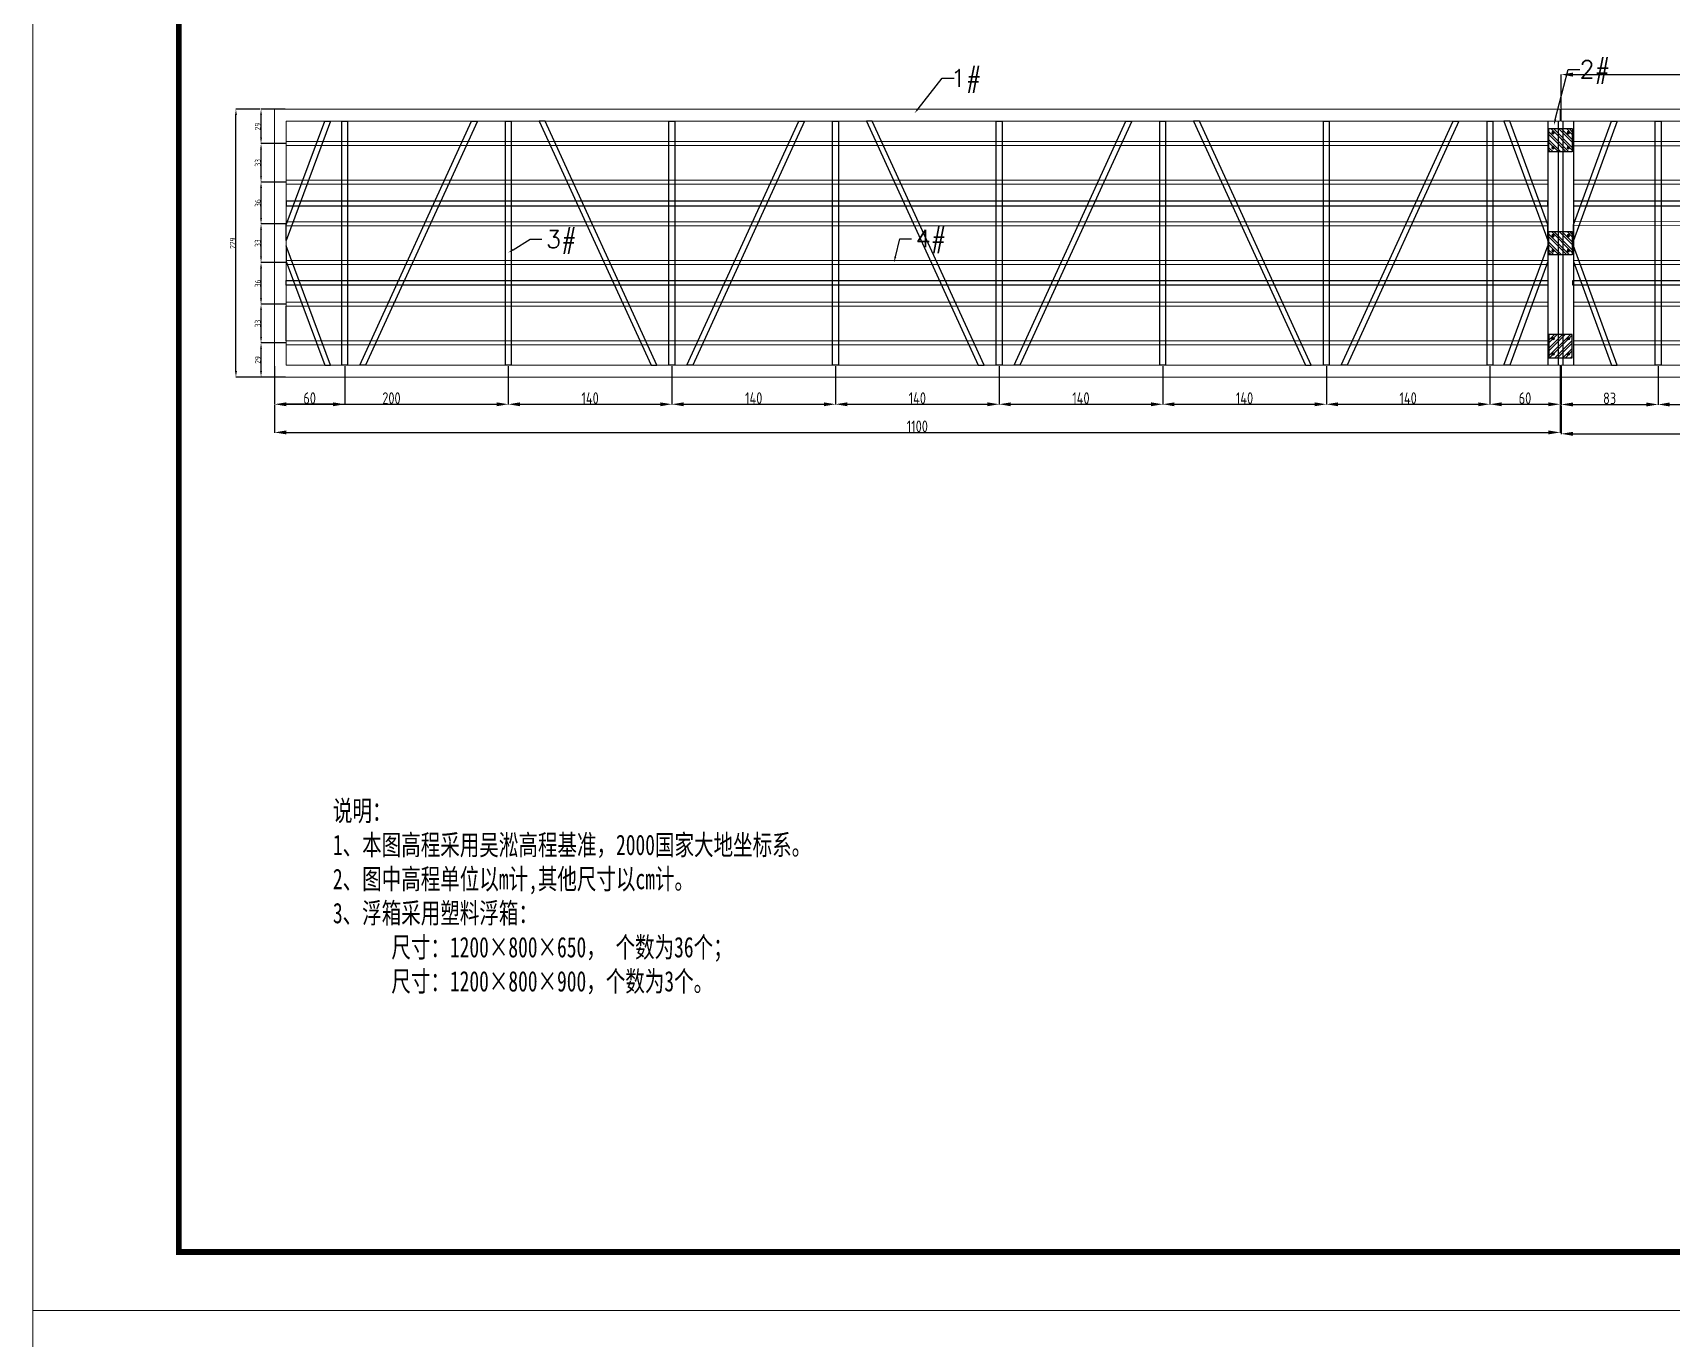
# Model space of a CAD drawing. Header units: inches. Extents: x 23 to 68, y 10 to 115.
# Drawn here: x 23.29 to 37.31, y 51.77 to 62.94 of the extents above; entities that cross this region are included whole.
import ezdxf
from ezdxf import colors
from ezdxf.entities.mleader import LeaderData, LeaderLine
from ezdxf.math import Vec2, Vec3

# ---------------------------------------------------------------- set-up
doc = ezdxf.new("R2010")
doc.units = ezdxf.units.IN
doc.header["$LTSCALE"] = 1000
doc.header["$MEASUREMENT"] = 0
for name, color, linetype in [('卡槽', 242, 'Continuous'), ('图框', 7, 'Continuous'), ('文字', 3, 'Continuous'), ('标注', 3, 'Continuous'), ('连接端梁', 130, 'Continuous'), ('铝横梁', 220, 'Continuous')]:
    doc.layers.add(name, color=color, linetype=linetype)
doc.layers.add('铝主梁', color=3, linetype='Continuous', lineweight=9)
doc.layers.add('铝龙骨', color=7, linetype='Continuous', lineweight=9)
doc.styles.add('ECIDI', font='', dxfattribs={"width": 0.7})
doc.styles.get("Standard").update_dxf_attribs({"font": 'txt', "bigfont": 'gbcbig.shx'})
doc.styles.add('TSSD_Dimension', font='tssdeng.shx', dxfattribs={"width": 0.8, "bigfont": 'hztxt.shx'})
doc.styles.get('ECIDI').set_extended_font_data('仿宋_GB2312')
doc.dimstyles.new('TSSD_200_1_3.5$TCH', dxfattribs={"dimtxt": 0.1, "dimasz": 0.1, "dimexe": 0.0025, "dimexo": 0.00625, "dimgap": 0.0025, "dimtad": 1, "dimdec": 0, "dimlfac": 100, "dimzin": 0, "dimdsep": 46, "dimtxsty": 'TSSD_Dimension', "dimcen": 0, "dimdle": 0.0025, "dimclrd": 3, "dimclre": 3, "dimclrt": 7, "dimadec": 1, "dimazin": 0, "dimtfac": 1, "dimtdec": 0, "dimtix": 1, "dimtmove": 2, "dimatfit": 3, "dimfxl": 5, "dimfxlon": 1, "dimtolj": 1, "dimtzin": 0, "dimarcsym": 0})
doc.dimstyles.new('副本 TSSD_200_1_3.5小', dxfattribs={"dimtxt": 0.05, "dimasz": 0.05, "dimexe": 0.0025, "dimexo": 0.00625, "dimgap": 0.0025, "dimtad": 1, "dimdec": 0, "dimlfac": 100, "dimzin": 0, "dimdsep": 46, "dimtxsty": 'TSSD_Dimension', "dimcen": 0, "dimdle": 0.0025, "dimclrd": 3, "dimclre": 3, "dimclrt": 7, "dimadec": 1, "dimazin": 0, "dimtfac": 1, "dimtdec": 0, "dimtix": 1, "dimtmove": 2, "dimatfit": 3, "dimfxl": 5, "dimfxlon": 1, "dimtolj": 1, "dimtzin": 0, "dimarcsym": 0})

# ---------------------------------------------------------------- blocks, each defined once
blk = doc.blocks.new('橡胶块200x200x60')
h = blk.add_hatch()
h.set_pattern_fill('ANSI32', color=256, scale=10)
h.set_pattern_definition([(45, (0, 0), (-33.67596, 33.67596), []), (45, (22.45, 0), (-33.67596, 33.67596), [])])
h.paths.add_polyline_path([(25488, 88551), (25688, 88551), (25688, 88751), (25488, 88751)])
blk.add_lwpolyline([(25488, 88551), (25688, 88551), (25688, 88751), (25488, 88751)], close=True)
for points in [[(25513, 88716), (25533, 88716)], [(25523, 88726), (25523, 88706)], [(25663, 88716), (25643, 88716)], [(25653, 88726), (25653, 88706)], [(25513, 88586), (25533, 88586)], [(25523, 88576), (25523, 88596)], [(25663, 88586), (25643, 88586)], [(25653, 88576), (25653, 88596)]]:
    blk.add_lwpolyline(points)
for centre, radius in [((25523, 88716), 10), ((25523, 88716), 8), ((25653, 88716), 10), ((25653, 88716), 8), ((25523, 88586), 10), ((25523, 88586), 8), ((25653, 88586), 10), ((25653, 88586), 8)]:
    blk.add_circle(centre, radius)
blk = doc.blocks.new('*D490')
at = {"color": 3, "lineweight": -2, "transparency": 16777216}
for p, q in [((25.36, 60.088), (25.36, 59.759)), ((25.96, 60.088), (25.96, 59.759)), ((25.86, 59.762), (25.46, 59.762))]:
    blk.add_line(p, q, dxfattribs=at)
at = {"color": 3, "transparency": 16777216}
for points in [[(25.46, 59.778), (25.46, 59.745), (25.36, 59.762)], [(25.86, 59.778), (25.86, 59.745), (25.96, 59.762)]]:
    blk.add_solid(points, dxfattribs=at)
at = {"layer": 'Defpoints', "color": 0, "transparency": 16777216}
for p in [(25.36, 60.095), (25.96, 60.095), (25.36, 59.762)]:
    blk.add_point(p, dxfattribs=at)
at = {"color": 7, "transparency": 16777216, "insert": (25.66, 59.814), "char_height": 0.1, "attachment_point": 5, "style": 'TSSD_Dimension'}
blk.add_mtext('\\A1;60', dxfattribs=at)
blk = doc.blocks.new('*D491')
at = {"color": 3, "lineweight": -2, "transparency": 16777216}
for p, q in [((25.36, 60.088), (25.36, 59.759)), ((27.36, 60.088), (27.36, 59.759)), ((25.46, 59.762), (27.26, 59.762))]:
    blk.add_line(p, q, dxfattribs=at)
at = {"color": 3, "transparency": 16777216}
for points in [[(25.46, 59.778), (25.46, 59.745), (25.36, 59.762)], [(27.26, 59.778), (27.26, 59.745), (27.36, 59.762)]]:
    blk.add_solid(points, dxfattribs=at)
at = {"layer": 'Defpoints', "color": 0, "transparency": 16777216}
for p in [(25.36, 60.095), (27.36, 60.095), (27.36, 59.762)]:
    blk.add_point(p, dxfattribs=at)
at = {"color": 7, "transparency": 16777216, "insert": (26.36, 59.814), "char_height": 0.1, "attachment_point": 5, "style": 'TSSD_Dimension'}
blk.add_mtext('\\A1;200', dxfattribs=at)
blk = doc.blocks.new('*D492')
at = {"color": 3, "lineweight": -2, "transparency": 16777216}
for p, q in [((27.36, 60.088), (27.36, 59.759)), ((28.76, 60.088), (28.76, 59.759)), ((27.46, 59.762), (28.66, 59.762))]:
    blk.add_line(p, q, dxfattribs=at)
at = {"color": 3, "transparency": 16777216}
for points in [[(27.46, 59.778), (27.46, 59.745), (27.36, 59.762)], [(28.66, 59.778), (28.66, 59.745), (28.76, 59.762)]]:
    blk.add_solid(points, dxfattribs=at)
at = {"layer": 'Defpoints', "color": 0, "transparency": 16777216}
for p in [(27.36, 60.095), (28.76, 60.095), (28.76, 59.762)]:
    blk.add_point(p, dxfattribs=at)
at = {"color": 7, "transparency": 16777216, "insert": (28.06, 59.814), "char_height": 0.1, "attachment_point": 5, "style": 'TSSD_Dimension'}
blk.add_mtext('\\A1;140', dxfattribs=at)
blk = doc.blocks.new('*D493')
at = {"color": 3, "lineweight": -2, "transparency": 16777216}
for p, q in [((28.76, 60.088), (28.76, 59.759)), ((30.16, 60.088), (30.16, 59.759)), ((28.86, 59.762), (30.06, 59.762))]:
    blk.add_line(p, q, dxfattribs=at)
at = {"color": 3, "transparency": 16777216}
for points in [[(28.86, 59.778), (28.86, 59.745), (28.76, 59.762)], [(30.06, 59.778), (30.06, 59.745), (30.16, 59.762)]]:
    blk.add_solid(points, dxfattribs=at)
at = {"layer": 'Defpoints', "color": 0, "transparency": 16777216}
for p in [(28.76, 60.095), (30.16, 60.095), (30.16, 59.762)]:
    blk.add_point(p, dxfattribs=at)
at = {"color": 7, "transparency": 16777216, "insert": (29.46, 59.814), "char_height": 0.1, "attachment_point": 5, "style": 'TSSD_Dimension'}
blk.add_mtext('\\A1;140', dxfattribs=at)
blk = doc.blocks.new('*D494')
at = {"color": 3, "lineweight": -2, "transparency": 16777216}
for p, q in [((30.16, 60.088), (30.16, 59.759)), ((31.56, 60.088), (31.56, 59.759)), ((30.26, 59.762), (31.46, 59.762))]:
    blk.add_line(p, q, dxfattribs=at)
at = {"color": 3, "transparency": 16777216}
for points in [[(30.26, 59.778), (30.26, 59.745), (30.16, 59.762)], [(31.46, 59.778), (31.46, 59.745), (31.56, 59.762)]]:
    blk.add_solid(points, dxfattribs=at)
at = {"layer": 'Defpoints', "color": 0, "transparency": 16777216}
for p in [(30.16, 60.095), (31.56, 60.095), (31.56, 59.762)]:
    blk.add_point(p, dxfattribs=at)
at = {"color": 7, "transparency": 16777216, "insert": (30.86, 59.814), "char_height": 0.1, "attachment_point": 5, "style": 'TSSD_Dimension'}
blk.add_mtext('\\A1;140', dxfattribs=at)
blk = doc.blocks.new('*D495')
at = {"color": 3, "lineweight": -2, "transparency": 16777216}
for p, q in [((31.56, 60.088), (31.56, 59.759)), ((32.96, 60.088), (32.96, 59.759)), ((31.66, 59.762), (32.86, 59.762))]:
    blk.add_line(p, q, dxfattribs=at)
at = {"color": 3, "transparency": 16777216}
for points in [[(31.66, 59.778), (31.66, 59.745), (31.56, 59.762)], [(32.86, 59.778), (32.86, 59.745), (32.96, 59.762)]]:
    blk.add_solid(points, dxfattribs=at)
at = {"layer": 'Defpoints', "color": 0, "transparency": 16777216}
for p in [(31.56, 60.095), (32.96, 60.095), (32.96, 59.762)]:
    blk.add_point(p, dxfattribs=at)
at = {"color": 7, "transparency": 16777216, "insert": (32.26, 59.814), "char_height": 0.1, "attachment_point": 5, "style": 'TSSD_Dimension'}
blk.add_mtext('\\A1;140', dxfattribs=at)
blk = doc.blocks.new('*D496')
at = {"color": 3, "lineweight": -2, "transparency": 16777216}
for p, q in [((32.96, 60.088), (32.96, 59.759)), ((34.36, 60.088), (34.36, 59.759)), ((33.06, 59.762), (34.26, 59.762))]:
    blk.add_line(p, q, dxfattribs=at)
at = {"color": 3, "transparency": 16777216}
for points in [[(33.06, 59.778), (33.06, 59.745), (32.96, 59.762)], [(34.26, 59.778), (34.26, 59.745), (34.36, 59.762)]]:
    blk.add_solid(points, dxfattribs=at)
at = {"layer": 'Defpoints', "color": 0, "transparency": 16777216}
for p in [(32.96, 60.095), (34.36, 60.095), (34.36, 59.762)]:
    blk.add_point(p, dxfattribs=at)
at = {"color": 7, "transparency": 16777216, "insert": (33.66, 59.814), "char_height": 0.1, "attachment_point": 5, "style": 'TSSD_Dimension'}
blk.add_mtext('\\A1;140', dxfattribs=at)
blk = doc.blocks.new('*D497')
at = {"color": 3, "lineweight": -2, "transparency": 16777216}
for p, q in [((34.36, 60.088), (34.36, 59.759)), ((35.76, 60.088), (35.76, 59.759)), ((34.46, 59.762), (35.66, 59.762))]:
    blk.add_line(p, q, dxfattribs=at)
at = {"color": 3, "transparency": 16777216}
for points in [[(34.46, 59.778), (34.46, 59.745), (34.36, 59.762)], [(35.66, 59.778), (35.66, 59.745), (35.76, 59.762)]]:
    blk.add_solid(points, dxfattribs=at)
at = {"layer": 'Defpoints', "color": 0, "transparency": 16777216}
for p in [(34.36, 60.095), (35.76, 60.095), (35.76, 59.762)]:
    blk.add_point(p, dxfattribs=at)
at = {"color": 7, "transparency": 16777216, "insert": (35.06, 59.814), "char_height": 0.1, "attachment_point": 5, "style": 'TSSD_Dimension'}
blk.add_mtext('\\A1;140', dxfattribs=at)
blk = doc.blocks.new('*D499')
at = {"color": 3, "lineweight": -2, "transparency": 16777216}
for p, q in [((35.76, 60.088), (35.76, 59.759)), ((36.36, 60.088), (36.36, 59.759)), ((35.86, 59.762), (36.26, 59.762))]:
    blk.add_line(p, q, dxfattribs=at)
at = {"color": 3, "transparency": 16777216}
for points in [[(35.86, 59.778), (35.86, 59.745), (35.76, 59.762)], [(36.26, 59.778), (36.26, 59.745), (36.36, 59.762)]]:
    blk.add_solid(points, dxfattribs=at)
at = {"layer": 'Defpoints', "color": 0, "transparency": 16777216}
for p in [(35.76, 60.095), (36.36, 60.095), (36.36, 59.762)]:
    blk.add_point(p, dxfattribs=at)
at = {"color": 7, "transparency": 16777216, "insert": (36.06, 59.814), "char_height": 0.1, "attachment_point": 5, "style": 'TSSD_Dimension'}
blk.add_mtext('\\A1;60', dxfattribs=at)
blk = doc.blocks.new('*D500')
at = {"color": 3, "lineweight": -2, "transparency": 16777216}
for p, q in [((36.37, 60.089), (36.37, 59.757)), ((37.199, 60.089), (37.199, 59.757)), ((36.47, 59.76), (37.099, 59.76))]:
    blk.add_line(p, q, dxfattribs=at)
at = {"color": 3, "transparency": 16777216}
for points in [[(36.47, 59.777), (36.47, 59.743), (36.37, 59.76)], [(37.099, 59.777), (37.099, 59.743), (37.199, 59.76)]]:
    blk.add_solid(points, dxfattribs=at)
at = {"layer": 'Defpoints', "color": 0, "transparency": 16777216}
for p in [(36.37, 60.095), (37.199, 60.095), (37.199, 59.76)]:
    blk.add_point(p, dxfattribs=at)
at = {"color": 7, "transparency": 16777216, "insert": (36.784, 59.812), "char_height": 0.1, "attachment_point": 5, "style": 'TSSD_Dimension'}
blk.add_mtext('\\A1;83', dxfattribs=at)
blk = doc.blocks.new('*D501')
at = {"color": 3, "lineweight": -2, "transparency": 16777216}
for p, q in [((37.199, 60.089), (37.199, 59.757)), ((38.599, 60.089), (38.599, 59.757)), ((37.299, 59.76), (38.499, 59.76))]:
    blk.add_line(p, q, dxfattribs=at)
at = {"color": 3, "transparency": 16777216}
for points in [[(37.299, 59.777), (37.299, 59.743), (37.199, 59.76)], [(38.499, 59.777), (38.499, 59.743), (38.599, 59.76)]]:
    blk.add_solid(points, dxfattribs=at)
at = {"layer": 'Defpoints', "color": 0, "transparency": 16777216}
for p in [(37.199, 60.095), (38.599, 60.095), (38.599, 59.76)]:
    blk.add_point(p, dxfattribs=at)
at = {"color": 7, "transparency": 16777216, "insert": (37.899, 59.812), "char_height": 0.1, "attachment_point": 5, "style": 'TSSD_Dimension'}
blk.add_mtext('\\A1;140', dxfattribs=at)
blk = doc.blocks.new('*D517')
at = {"color": 3, "lineweight": -2, "transparency": 16777216}
for p, q in [((25.454, 60.287), (25.241, 60.287)), ((25.244, 60.045), (25.244, 60.237)), ((25.454, 59.995), (25.241, 59.995))]:
    blk.add_line(p, q, dxfattribs=at)
at = {"color": 3, "transparency": 16777216}
for points in [[(25.236, 60.237), (25.252, 60.237), (25.244, 60.287)], [(25.236, 60.045), (25.252, 60.045), (25.244, 59.995)]]:
    blk.add_solid(points, dxfattribs=at)
at = {"layer": 'Defpoints', "color": 0, "transparency": 16777216}
for p in [(25.244, 60.287), (25.46, 60.287), (25.46, 59.995)]:
    blk.add_point(p, dxfattribs=at)
at = {"color": 7, "transparency": 16777216, "insert": (25.216, 60.141), "char_height": 0.05, "attachment_point": 5, "rotation": 90, "style": 'TSSD_Dimension'}
blk.add_mtext('\\A1;29', dxfattribs=at)
blk = doc.blocks.new('*D518')
at = {"color": 3, "lineweight": -2, "transparency": 16777216}
for p, q in [((25.454, 60.617), (25.241, 60.617)), ((25.244, 60.337), (25.244, 60.567)), ((25.454, 60.287), (25.241, 60.287))]:
    blk.add_line(p, q, dxfattribs=at)
at = {"color": 3, "transparency": 16777216}
for points in [[(25.236, 60.567), (25.252, 60.567), (25.244, 60.617)], [(25.236, 60.337), (25.252, 60.337), (25.244, 60.287)]]:
    blk.add_solid(points, dxfattribs=at)
at = {"layer": 'Defpoints', "color": 0, "transparency": 16777216}
for p in [(25.244, 60.617), (25.46, 60.617), (25.46, 60.287)]:
    blk.add_point(p, dxfattribs=at)
at = {"color": 7, "transparency": 16777216, "insert": (25.216, 60.452), "char_height": 0.05, "attachment_point": 5, "rotation": 90, "style": 'TSSD_Dimension'}
blk.add_mtext('\\A1;33', dxfattribs=at)
blk = doc.blocks.new('*D520')
at = {"color": 3, "lineweight": -2, "transparency": 16777216}
for p, q in [((25.454, 60.975), (25.241, 60.975)), ((25.244, 60.667), (25.244, 60.925)), ((25.454, 60.617), (25.241, 60.617))]:
    blk.add_line(p, q, dxfattribs=at)
at = {"color": 3, "transparency": 16777216}
for points in [[(25.236, 60.925), (25.252, 60.925), (25.244, 60.975)], [(25.236, 60.667), (25.252, 60.667), (25.244, 60.617)]]:
    blk.add_solid(points, dxfattribs=at)
at = {"layer": 'Defpoints', "color": 0, "transparency": 16777216}
for p in [(25.244, 60.975), (25.46, 60.975), (25.46, 60.617)]:
    blk.add_point(p, dxfattribs=at)
at = {"color": 7, "transparency": 16777216, "insert": (25.216, 60.796), "char_height": 0.05, "attachment_point": 5, "rotation": 90, "style": 'TSSD_Dimension'}
blk.add_mtext('\\A1;36', dxfattribs=at)
blk = doc.blocks.new('*D522')
at = {"color": 3, "lineweight": -2, "transparency": 16777216}
for p, q in [((25.454, 61.305), (25.241, 61.305)), ((25.244, 61.025), (25.244, 61.255)), ((25.454, 60.975), (25.241, 60.975))]:
    blk.add_line(p, q, dxfattribs=at)
at = {"color": 3, "transparency": 16777216}
for points in [[(25.236, 61.255), (25.252, 61.255), (25.244, 61.305)], [(25.236, 61.025), (25.252, 61.025), (25.244, 60.975)]]:
    blk.add_solid(points, dxfattribs=at)
at = {"layer": 'Defpoints', "color": 0, "transparency": 16777216}
for p in [(25.244, 61.305), (25.46, 61.305), (25.46, 60.975)]:
    blk.add_point(p, dxfattribs=at)
at = {"color": 7, "transparency": 16777216, "insert": (25.216, 61.14), "char_height": 0.05, "attachment_point": 5, "rotation": 90, "style": 'TSSD_Dimension'}
blk.add_mtext('\\A1;33', dxfattribs=at)
blk = doc.blocks.new('*D524')
at = {"color": 3, "lineweight": -2, "transparency": 16777216}
for p, q in [((25.454, 61.662), (25.241, 61.662)), ((25.244, 61.355), (25.244, 61.612)), ((25.454, 61.305), (25.241, 61.305))]:
    blk.add_line(p, q, dxfattribs=at)
at = {"color": 3, "transparency": 16777216}
for points in [[(25.236, 61.612), (25.252, 61.612), (25.244, 61.662)], [(25.236, 61.355), (25.252, 61.355), (25.244, 61.305)]]:
    blk.add_solid(points, dxfattribs=at)
at = {"layer": 'Defpoints', "color": 0, "transparency": 16777216}
for p in [(25.244, 61.662), (25.46, 61.662), (25.46, 61.305)]:
    blk.add_point(p, dxfattribs=at)
at = {"color": 7, "transparency": 16777216, "insert": (25.216, 61.483), "char_height": 0.05, "attachment_point": 5, "rotation": 90, "style": 'TSSD_Dimension'}
blk.add_mtext('\\A1;36', dxfattribs=at)
blk = doc.blocks.new('*D525')
at = {"color": 3, "lineweight": -2, "transparency": 16777216}
for p, q in [((25.454, 61.992), (25.241, 61.992)), ((25.244, 61.712), (25.244, 61.942)), ((25.454, 61.662), (25.241, 61.662))]:
    blk.add_line(p, q, dxfattribs=at)
at = {"color": 3, "transparency": 16777216}
for points in [[(25.236, 61.942), (25.252, 61.942), (25.244, 61.992)], [(25.236, 61.712), (25.252, 61.712), (25.244, 61.662)]]:
    blk.add_solid(points, dxfattribs=at)
at = {"layer": 'Defpoints', "color": 0, "transparency": 16777216}
for p in [(25.244, 61.992), (25.46, 61.992), (25.46, 61.662)]:
    blk.add_point(p, dxfattribs=at)
at = {"color": 7, "transparency": 16777216, "insert": (25.216, 61.827), "char_height": 0.05, "attachment_point": 5, "rotation": 90, "style": 'TSSD_Dimension'}
blk.add_mtext('\\A1;33', dxfattribs=at)
blk = doc.blocks.new('*D526')
at = {"color": 3, "lineweight": -2, "transparency": 16777216}
for p, q in [((25.451, 62.285), (25.241, 62.285)), ((25.244, 62.042), (25.244, 62.235)), ((25.454, 61.992), (25.241, 61.992))]:
    blk.add_line(p, q, dxfattribs=at)
at = {"color": 3, "transparency": 16777216}
for points in [[(25.236, 62.235), (25.252, 62.235), (25.244, 62.285)], [(25.236, 62.042), (25.252, 62.042), (25.244, 61.992)]]:
    blk.add_solid(points, dxfattribs=at)
at = {"layer": 'Defpoints', "color": 0, "transparency": 16777216}
for p in [(25.244, 62.285), (25.458, 62.285), (25.46, 61.992)]:
    blk.add_point(p, dxfattribs=at)
at = {"color": 7, "transparency": 16777216, "insert": (25.216, 62.138), "char_height": 0.05, "attachment_point": 5, "rotation": 90, "style": 'TSSD_Dimension'}
blk.add_mtext('\\A1;29', dxfattribs=at)
blk = doc.blocks.new('*D618')
at = {"color": 3, "lineweight": -2, "transparency": 16777216}
for p, q in [((25.235, 62.285), (25.027, 62.285)), ((25.029, 60.045), (25.029, 62.235)), ((25.238, 59.995), (25.027, 59.995))]:
    blk.add_line(p, q, dxfattribs=at)
at = {"color": 3, "transparency": 16777216}
for points in [[(25.021, 62.235), (25.038, 62.235), (25.029, 62.285)], [(25.021, 60.045), (25.038, 60.045), (25.029, 59.995)]]:
    blk.add_solid(points, dxfattribs=at)
at = {"layer": 'Defpoints', "color": 0, "transparency": 16777216}
for p in [(25.029, 62.285), (25.241, 62.285), (25.244, 59.995)]:
    blk.add_point(p, dxfattribs=at)
at = {"color": 7, "transparency": 16777216, "insert": (25.002, 61.14), "char_height": 0.05, "attachment_point": 5, "rotation": 90, "style": 'TSSD_Dimension'}
blk.add_mtext('\\A1;229', dxfattribs=at)
blk = doc.blocks.new('*D676')
at = {"color": 3, "lineweight": -2, "transparency": 16777216}
for p, q in [((36.37, 62.291), (36.37, 62.584)), ((36.47, 62.582), (39.47, 62.582)), ((39.57, 62.291), (39.57, 62.584))]:
    blk.add_line(p, q, dxfattribs=at)
at = {"color": 3, "transparency": 16777216}
for points in [[(36.47, 62.599), (36.47, 62.565), (36.37, 62.582)], [(39.47, 62.599), (39.47, 62.565), (39.57, 62.582)]]:
    blk.add_solid(points, dxfattribs=at)
at = {"layer": 'Defpoints', "color": 0, "transparency": 16777216}
for p in [(39.57, 62.582), (36.37, 62.285), (39.57, 62.285)]:
    blk.add_point(p, dxfattribs=at)
at = {"color": 7, "transparency": 16777216, "insert": (37.97, 62.634), "char_height": 0.1, "attachment_point": 5, "style": 'TSSD_Dimension'}
blk.add_mtext('\\A1;320', dxfattribs=at)
blk = doc.blocks.new('*D677')
at = {"color": 3, "lineweight": -2, "transparency": 16777216}
for p, q in [((25.36, 59.755), (25.36, 59.518)), ((36.36, 59.755), (36.36, 59.518)), ((25.46, 59.521), (36.26, 59.521))]:
    blk.add_line(p, q, dxfattribs=at)
at = {"color": 3, "transparency": 16777216}
for points in [[(25.46, 59.538), (25.46, 59.504), (25.36, 59.521)], [(36.26, 59.538), (36.26, 59.504), (36.36, 59.521)]]:
    blk.add_solid(points, dxfattribs=at)
at = {"layer": 'Defpoints', "color": 0, "transparency": 16777216}
for p in [(25.36, 59.762), (36.36, 59.762), (36.36, 59.521)]:
    blk.add_point(p, dxfattribs=at)
at = {"color": 7, "transparency": 16777216, "insert": (30.86, 59.573), "char_height": 0.1, "attachment_point": 5, "style": 'TSSD_Dimension'}
blk.add_mtext('\\A1;1100', dxfattribs=at)
blk = doc.blocks.new('*D678')
at = {"color": 3, "lineweight": -2, "transparency": 16777216}
for p, q in [((36.37, 59.751), (36.37, 59.507)), ((46.37, 59.776), (46.37, 59.507)), ((36.47, 59.509), (46.27, 59.509))]:
    blk.add_line(p, q, dxfattribs=at)
at = {"color": 3, "transparency": 16777216}
for points in [[(36.47, 59.526), (36.47, 59.492), (36.37, 59.509)], [(46.27, 59.526), (46.27, 59.492), (46.37, 59.509)]]:
    blk.add_solid(points, dxfattribs=at)
at = {"layer": 'Defpoints', "color": 0, "transparency": 16777216}
for p in [(36.37, 59.757), (46.37, 59.782), (46.37, 59.509)]:
    blk.add_point(p, dxfattribs=at)
at = {"color": 7, "transparency": 16777216, "insert": (41.37, 59.562), "char_height": 0.1, "attachment_point": 5, "style": 'TSSD_Dimension'}
blk.add_mtext('\\A1;1000', dxfattribs=at)

msp = doc.modelspace()

# ---------------------------------------------------------------- linework, layer by layer
at = {"linetype": 'Continuous', "lineweight": 18, "const_width": 0.05}
msp.add_lwpolyline([(24.541, 72.51), (59.916, 72.51), (59.916, 52.51), (24.541, 52.51)], close=True, dxfattribs=at)
msp.add_lwpolyline([(25.46, 60.305), (25.46, 60.6)])
at = {"layer": '卡槽', "color": 22, "ltscale": 5000}
for points in [[(25.46, 61.498), (25.46, 61.458), (36.255, 61.458), (36.255, 61.498)], [(36.475, 61.498), (36.475, 61.458), (46.265, 61.458), (46.265, 61.498)], [(25.46, 60.781), (25.46, 60.821), (36.255, 60.821), (36.255, 60.781)], [(36.47, 60.781), (36.47, 60.821), (46.265, 60.821), (46.265, 60.781)]]:
    msp.add_lwpolyline(points, close=True, dxfattribs=at)
at = {"layer": '图框', "color": 7, "linetype": 'Continuous', "lineweight": 18, "flags": 128}
for points in [[(23.291, 73.01), (60.416, 73.01), (60.416, 52.01), (23.291, 52.01)], [(23.291, 52.01), (53.644, 52.01), (53.644, 31.01), (23.291, 31.01)]]:
    msp.add_lwpolyline(points, close=True, dxfattribs=at)
at = {"layer": '连接端梁'}
for points in [[(36.255, 62.185), (36.255, 60.095)], [(36.345, 62.185), (36.345, 60.095)], [(36.385, 62.185), (36.385, 60.095)], [(36.475, 62.185), (36.475, 60.095)]]:
    msp.add_lwpolyline(points, dxfattribs=at)
at = {"layer": '铝主梁'}
for p, q in [((36.36, 62.285), (25.36, 62.285)), ((25.36, 62.285), (25.36, 59.995)), ((46.37, 62.285), (36.37, 62.285)), ((36.36, 62.185), (25.46, 62.185)), ((25.46, 62.185), (25.46, 60.095)), ((46.37, 62.185), (36.37, 62.185)), ((25.46, 60.095), (36.36, 60.095)), ((36.37, 60.095), (46.37, 60.095)), ((25.36, 59.995), (36.36, 59.995)), ((36.37, 59.995), (46.37, 59.995))]:
    msp.add_line(p, q, dxfattribs=at)
for points in [[(36.36, 62.285), (36.36, 62.185)], [(36.37, 62.285), (36.37, 62.185)], [(36.36, 60.095), (36.36, 59.995)], [(36.37, 59.995), (36.37, 60.095)]]:
    msp.add_lwpolyline(points, dxfattribs=at)
at = {"layer": '铝横梁', "color": 243}
for points in [[(25.839, 62.185), (25.46, 61.163), (25.46, 61.297), (25.789, 62.185)], [(25.985, 62.185), (25.985, 60.095), (25.935, 60.095), (25.935, 62.185)], [(27.095, 62.185), (26.138, 60.095), (26.088, 60.095), (27.045, 62.185)], [(27.385, 62.185), (27.385, 60.095), (27.335, 60.095), (27.335, 62.185)], [(27.624, 62.185), (28.581, 60.095), (28.631, 60.095), (27.674, 62.185)], [(28.785, 62.185), (28.785, 60.095), (28.735, 60.095), (28.735, 62.185)], [(29.895, 62.185), (28.938, 60.095), (28.888, 60.095), (29.845, 62.185)], [(30.185, 62.185), (30.185, 60.095), (30.135, 60.095), (30.135, 62.185)], [(30.424, 62.185), (31.381, 60.095), (31.431, 60.095), (30.474, 62.185)], [(31.585, 62.185), (31.585, 60.095), (31.535, 60.095), (31.535, 62.185)], [(32.695, 62.185), (31.738, 60.095), (31.688, 60.095), (32.645, 62.185)], [(32.985, 62.185), (32.985, 60.095), (32.935, 60.095), (32.935, 62.185)], [(33.224, 62.185), (34.181, 60.095), (34.231, 60.095), (33.274, 62.185)], [(34.385, 62.185), (34.385, 60.095), (34.335, 60.095), (34.335, 62.185)], [(35.495, 62.185), (34.538, 60.095), (34.488, 60.095), (35.445, 62.185)], [(35.785, 62.185), (35.785, 60.095), (35.735, 60.095), (35.735, 62.185)], [(35.88, 62.185), (36.255, 61.163), (36.255, 61.297), (35.93, 62.185)], [(36.849, 62.185), (36.475, 61.163), (36.475, 61.297), (36.799, 62.185)], [(37.224, 62.185), (37.224, 60.095), (37.174, 60.095), (37.174, 62.185)], [(25.839, 60.095), (25.46, 61.116), (25.46, 60.982), (25.789, 60.095)], [(35.88, 60.095), (36.255, 61.116), (36.255, 60.982), (35.93, 60.095)], [(36.849, 60.095), (36.475, 61.116), (36.475, 60.982), (36.799, 60.095)]]:
    msp.add_lwpolyline(points, close=True, dxfattribs=at)
at = {"layer": '铝龙骨', "color": 0}
for points in [[(36.255, 62.01), (36.255, 61.975), (25.46, 61.975), (25.46, 62.01)], [(46.265, 62.009), (46.265, 61.974), (36.475, 61.974), (36.475, 62.009)], [(36.255, 61.68), (36.255, 61.645), (25.46, 61.645), (25.46, 61.68)], [(46.265, 61.679), (46.265, 61.644), (36.475, 61.644), (36.475, 61.679)], [(36.255, 61.287), (36.255, 61.322), (25.46, 61.322), (25.46, 61.287)], [(46.265, 61.305), (46.265, 61.34), (36.475, 61.322), (36.475, 61.287)], [(36.255, 60.957), (36.255, 60.992), (25.46, 60.992), (25.46, 60.957)], [(46.265, 60.957), (46.265, 60.992), (36.475, 60.992), (36.475, 60.957)], [(36.255, 60.6), (36.255, 60.635), (25.46, 60.635), (25.46, 60.6)], [(46.265, 60.6), (46.265, 60.635), (36.475, 60.635), (36.475, 60.6)], [(36.255, 60.27), (36.255, 60.305), (25.46, 60.305), (25.46, 60.27)], [(46.265, 60.27), (46.265, 60.305), (36.475, 60.305), (36.475, 60.27)]]:
    msp.add_lwpolyline(points, close=True, dxfattribs=at)

# ---------------------------------------------------------------- block references
at = {"xscale": -0.001, "yscale": 0.001, "zscale": 0.001, "rotation": 180}
for p in [(10.777, 150.672), (10.777, 149.791)]:
    msp.add_blockref('橡胶块200x200x60', p, dxfattribs=at)
at = {"xscale": 0.001, "yscale": 0.001, "zscale": 0.001}
msp.add_blockref('橡胶块200x200x60', (10.777, -28.393), dxfattribs=at)

# ---------------------------------------------------------------- texts
at = {"layer": '文字', "color": 3, "insert": (25.859, 56.372), "char_height": 0.175, "width": 6.43856, "attachment_point": 1, "style": 'ECIDI'}
msp.add_mtext('{\\fSimSun|b0|i0|c134|p2;说明：\\P}1{\\fSimSun|b0|i0|c134|p2;、本图高程采用吴淞高程基准，}2000{\\fSimSun|b0|i0|c134|p2;国家大地坐标系。\\P}2{\\fSimSun|b0|i0|c134|p2;、图中高程单位以}m{\\fSimSun|b0|i0|c134|p2;计},{\\fSimSun|b0|i0|c134|p2;其他尺寸以}cm{\\fSimSun|b0|i0|c134|p2;计。\\P}3{\\fSimSun|b0|i0|c134|p2;、浮箱采用塑料浮箱：\\P      尺寸：}1200{\\fSimSun|b0|i0|c134|p2;×}800{\\fSimSun|b0|i0|c134|p2;×}650{\\fSimSun|b0|i0|c134|p2;， 个数为}36{\\fSimSun|b0|i0|c134|p2;个；\\P      尺寸：1200×800×900，个数为3个。}', dxfattribs=at)

# ---------------------------------------------------------------- dimensions: what is measured, and where the dimension line sits
for base, p1, p2, picture, middle in [((39.57, 62.582), (36.37, 62.285), (39.57, 62.285), '*D676', (37.97, 62.634)), ((27.36, 59.762), (25.36, 60.095), (27.36, 60.095), '*D491', (26.36, 59.814)), ((28.76, 59.762), (27.36, 60.095), (28.76, 60.095), '*D492', (28.06, 59.814)), ((30.16, 59.762), (28.76, 60.095), (30.16, 60.095), '*D493', (29.46, 59.814)), ((31.56, 59.762), (30.16, 60.095), (31.56, 60.095), '*D494', (30.86, 59.814)), ((32.96, 59.762), (31.56, 60.095), (32.96, 60.095), '*D495', (32.26, 59.814)), ((34.36, 59.762), (32.96, 60.095), (34.36, 60.095), '*D496', (33.66, 59.814)), ((35.76, 59.762), (34.36, 60.095), (35.76, 60.095), '*D497', (35.06, 59.814)), ((36.36, 59.762), (35.76, 60.095), (36.36, 60.095), '*D499', (36.06, 59.814)), ((36.36, 59.521), (25.36, 59.762), (36.36, 59.762), '*D677', (30.86, 59.573)), ((46.37, 59.509), (36.37, 59.757), (46.37, 59.782), '*D678', (41.37, 59.562))]:
    dim = msp.add_linear_dim(base=base, p1=p1, p2=p2, dimstyle='TSSD_200_1_3.5$TCH')
    dim.commit()
    dim.dimension.update_dxf_attribs({"geometry": picture, "text_midpoint": middle})
at = {"color": 3}
dim = msp.add_linear_dim(base=(25.029, 62.285), p1=(25.244, 59.995), p2=(25.241, 62.285), angle=90, dimstyle='副本 TSSD_200_1_3.5小', dxfattribs=at)
dim.commit()
dim.dimension.update_dxf_attribs({"geometry": '*D618', "text_midpoint": (25.002, 61.14)})
for base, p1, p2, angle, dimstyle, picture, middle in [((25.244, 62.285), (25.46, 61.992), (25.458, 62.285), 270, '副本 TSSD_200_1_3.5小', '*D526', (25.216, 62.138)), ((25.244, 61.992), (25.46, 61.662), (25.46, 61.992), 270, '副本 TSSD_200_1_3.5小', '*D525', (25.216, 61.827)), ((25.244, 61.662), (25.46, 61.305), (25.46, 61.662), 270, '副本 TSSD_200_1_3.5小', '*D524', (25.216, 61.483)), ((25.244, 61.305), (25.46, 60.975), (25.46, 61.305), 270, '副本 TSSD_200_1_3.5小', '*D522', (25.216, 61.14)), ((25.244, 60.975), (25.46, 60.617), (25.46, 60.975), 270, '副本 TSSD_200_1_3.5小', '*D520', (25.216, 60.796)), ((25.244, 60.617), (25.46, 60.287), (25.46, 60.617), 270, '副本 TSSD_200_1_3.5小', '*D518', (25.216, 60.452)), ((38.599, 59.76), (37.199, 60.095), (38.599, 60.095), 180, 'TSSD_200_1_3.5$TCH', '*D501', (37.899, 59.812))]:
    dim = msp.add_linear_dim(base=base, p1=p1, p2=p2, angle=angle, dimstyle=dimstyle)
    dim.commit()
    dim.dimension.update_dxf_attribs({"geometry": picture, "text_midpoint": middle})
for p1, p2, distance, dimstyle, picture, middle in [((25.46, 59.995), (25.46, 60.287), 0.216, '副本 TSSD_200_1_3.5小', '*D517', (25.216, 60.141)), ((25.96, 60.095), (25.36, 60.095), 0.333, 'TSSD_200_1_3.5$TCH', '*D490', (25.66, 59.814)), ((36.37, 60.095), (37.199, 60.095), -0.335, 'TSSD_200_1_3.5$TCH', '*D500', (36.784, 59.812))]:
    dim = msp.add_aligned_dim(p1=p1, p2=p2, distance=distance, dimstyle=dimstyle)
    dim.commit()
    dim.dimension.update_dxf_attribs({"geometry": picture, "text_midpoint": middle})

# ---------------------------------------------------------------- leaders
at = {"layer": '标注', "color": 6, "linetype": 'ByBlock'}
ml = msp.add_multileader_mtext('Standard', dxfattribs=at)
ml.set_content('2#', color=6)
ml.set_leader_properties()
ml.build(insert=Vec2(0, 0))
ml.multileader.update_dxf_attribs({"dogleg_length": 100, "arrow_head_size": 0.05})
ctx = ml.context
ctx.base_point, ctx.char_height, ctx.arrow_head_size, ctx.landing_gap_size, ctx.plane_origin = Vec3(36.53, 62.625), 0.15, 0.05, 0.0359, Vec3(36.198, 54.052)
ctx.text_align_type = 2
notes = []
notes.append((ctx, [(1, (1, 1, 0), (36.43, 62.625), (1, 0), 0.1, [(0, [(36.307, 62.149)], 0, [])])]))
ctx.mtext.insert, ctx.mtext.width, ctx.mtext.alignment, ctx.mtext.flow_direction = Vec3(36.79, 62.702), 0.20761, 3, 5
ml = msp.add_multileader_mtext('Standard', dxfattribs=at)
ml.set_content('1#', color=6)
ml.set_leader_properties()
ml.build(insert=Vec2(0, 0))
ml.multileader.update_dxf_attribs({"dogleg_length": 100, "arrow_head_size": 0.05})
ctx = ml.context
ctx.base_point, ctx.char_height, ctx.arrow_head_size, ctx.landing_gap_size, ctx.plane_origin = Vec3(31.174, 62.552), 0.15, 0.05, 0.0359, Vec3(31.684, 50.961)
ctx.text_align_type = 2
notes.append((ctx, [(1, (1, 1, 0), (31.074, 62.552), (1, 0), 0.1, [(0, [(30.836, 62.251)], 0, [])])]))
ctx.mtext.insert, ctx.mtext.width, ctx.mtext.defined_height, ctx.mtext.alignment, ctx.mtext.flow_direction = Vec3(31.41, 62.627), 0.44587, 0.0724, 3, 5
ml = msp.add_multileader_mtext('Standard', dxfattribs=at)
ml.set_content('3#', color=6)
ml.set_leader_properties()
ml.build(insert=Vec2(0, 0))
ml.multileader.update_dxf_attribs({"dogleg_length": 100, "arrow_head_size": 0.05})
ctx = ml.context
ctx.base_point, ctx.char_height, ctx.arrow_head_size, ctx.landing_gap_size, ctx.plane_origin = Vec3(27.647, 61.174), 0.15, 0.05, 0.0359, Vec3(27.347, 50.712)
notes.append((ctx, [(1, (1, 1, 0), (27.547, 61.174), (1, 0), 0.1, [(0, [(27.358, 61.058)], 0, [])])]))
ctx.mtext.insert, ctx.mtext.width, ctx.mtext.defined_height, ctx.mtext.flow_direction = Vec3(27.683, 61.249), 0.44587, 0.0724, 5
ml = msp.add_multileader_mtext('Standard', dxfattribs=at)
ml.set_content('4#', color=6)
ml.set_leader_properties()
ml.build(insert=Vec2(0, 0))
ml.multileader.update_dxf_attribs({"dogleg_length": 100, "arrow_head_size": 0.05})
ctx = ml.context
ctx.base_point, ctx.char_height, ctx.arrow_head_size, ctx.landing_gap_size, ctx.plane_origin = Vec3(30.81, 61.178), 0.15, 0.05, 0.0359, Vec3(30.268, 50.887)
notes.append((ctx, [(1, (1, 1, 0), (30.71, 61.178), (1, 0), 0.1, [(0, [(30.66, 60.975)], 0, [])])]))
ctx.mtext.insert, ctx.mtext.width, ctx.mtext.defined_height, ctx.mtext.flow_direction = Vec3(30.846, 61.255), 0.44587, 0.0724, 5
for ctx, leaders in notes:
    for number, flags, end, landing, length, lines in leaders:
        leader = LeaderData()
        leader.index, (leader.has_last_leader_line, leader.has_dogleg_vector, leader.attachment_direction) = number, flags
        leader.last_leader_point, leader.dogleg_vector, leader.dogleg_length = Vec3(end), Vec3(landing), length
        for number, points, colour, breaks in lines:
            line = LeaderLine()
            line.index, line.vertices, line.color, line.breaks = number, Vec3.list(points), colors.encode_raw_color(colour), breaks
            leader.lines.append(line)
        ctx.leaders.append(leader)

doc.saveas('drawing.dxf')
